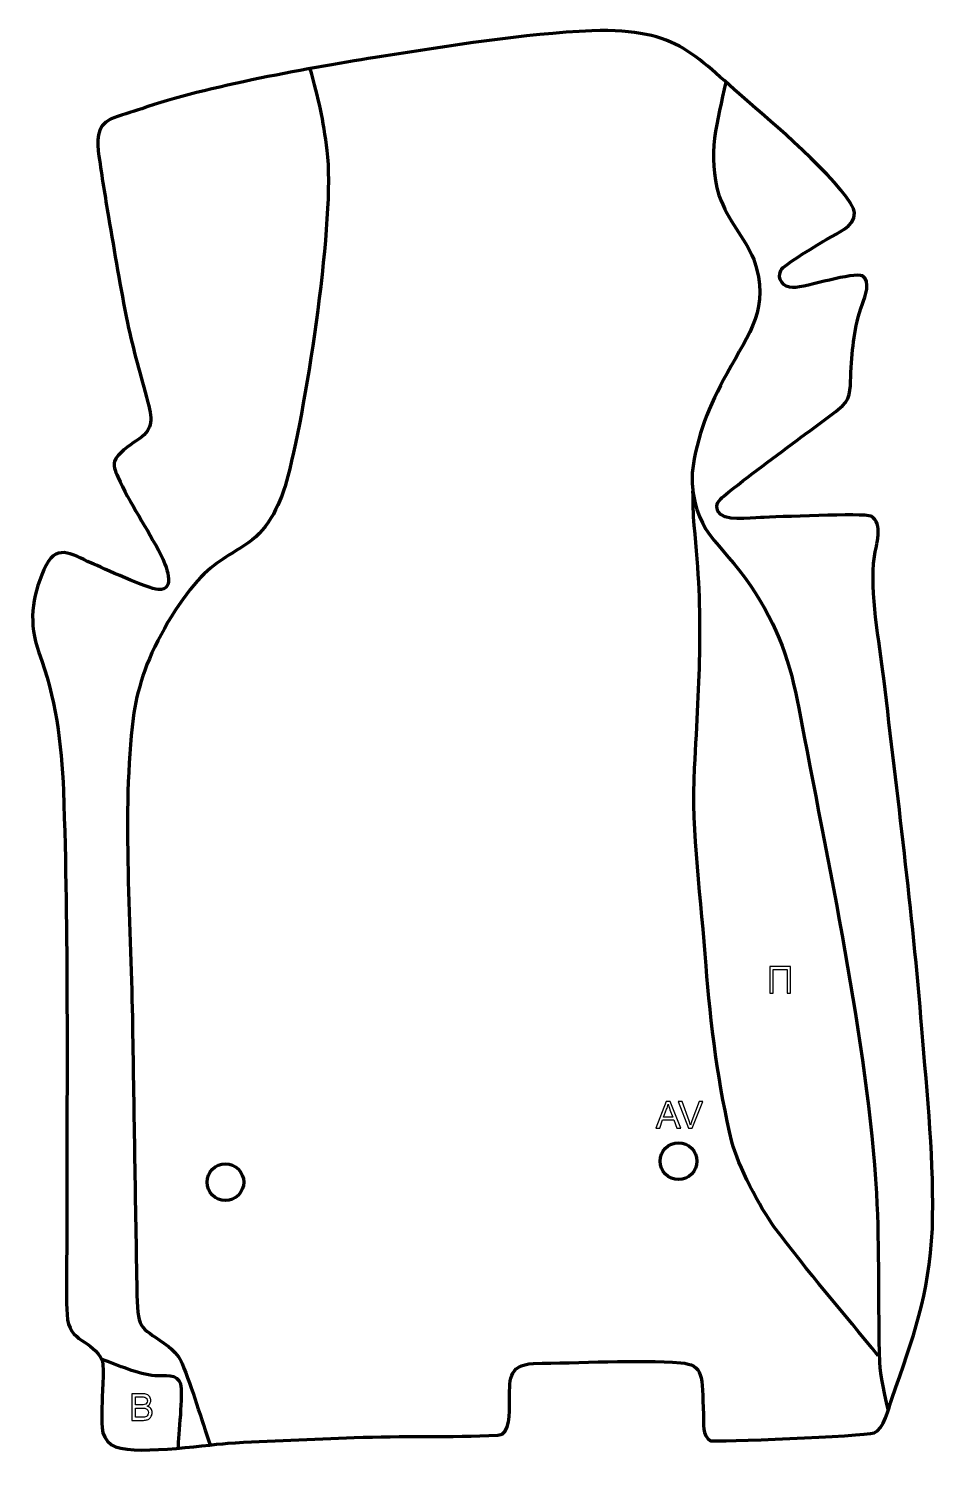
# Model space of a CAD drawing. Header units: millimetres. Extents: x 924 to 1541, y -51 to 921.
import ezdxf

# ---------------------------------------------------------------- set-up
doc = ezdxf.new("R2010")
doc.units = ezdxf.units.MM
doc.header["$MEASUREMENT"] = 0
doc.layers.add('layer 2', color=7, linetype='Continuous')
doc.layers.add('layer 3', color=7, linetype='Continuous')

msp = doc.modelspace()

# ---------------------------------------------------------------- linework, layer by layer
at = {"layer": 'layer 2', "color": 142, "lineweight": 200}
for centre in [(1366.4892, 149.7508), (1057.9849, 135.463)]:
    msp.add_ellipse(centre, major_axis=(0, 12.5), ratio=1, dxfattribs=at)
at = {"layer": 'layer 2', "color": 142, "lineweight": 158}
for points, knots in [([(1115.4982, 893.4529), (1121.2727, 872.9295), (1124.4146, 858.8891), (1127.0859, 837.6286), (1127.0859, 837.6286), (1132.6727, 792.6079), (1113.7522, 666.8701), (1100.5013, 616.0559), (1100.5013, 616.0559), (1095.7523, 597.8442), (1087.9343, 580.5957), (1073.5592, 570.7188), (1073.5592, 570.7188), (1057.6954, 559.8191), (1050.0754, 557.8703), (1036.5339, 541.8762), (1036.5339, 541.8762), (1023.1561, 526.0754), (1008.1356, 499.7959), (1001.8065, 480.0827), (1001.8065, 480.0827), (998.6841, 470.357), (996.5011, 461.1968), (995.0915, 451.0743), (995.0915, 451.0743), (987.4505, 390.0174), (993.8075, 304.6433), (994.7576, 241.5617), (994.7576, 241.5617), (995.6746, 181.0847), (996.6732, 120.6089), (997.7605, 60.1347), (997.7605, 60.1347), (997.7605, 60.1347), (997.7875, 58.6353), (997.7875, 58.6353), (997.7875, 58.6353), (998.2494, 33.071), (1001.3442, 37.2149), (1019.298, 23.5055), (1019.298, 23.5055), (1024.157, 19.7952), (1026.6807, 16.1324), (1028.479, 11.9386), (1028.479, 11.9386), (1035.3819, -4.1605), (1041.5744, -26.2813), (1047.6481, -43.4345)], [0, 0, 0, 0, 0.07692308, 0.07692308, 0.07692308, 0.07692308, 0.15384615, 0.15384615, 0.15384615, 0.15384615, 0.23076923, 0.23076923, 0.23076923, 0.23076923, 0.30769231, 0.30769231, 0.30769231, 0.30769231, 0.38461538, 0.38461538, 0.38461538, 0.38461538, 0.46153846, 0.46153846, 0.46153846, 0.46153846, 0.53846154, 0.53846154, 0.53846154, 0.53846154, 0.61538462, 0.61538462, 0.61538462, 0.61538462, 0.69230769, 0.69230769, 0.69230769, 0.69230769, 0.76923077, 0.76923077, 0.76923077, 0.76923077, 0.84615385, 0.84615385, 0.84615385, 0.84615385, 1, 1, 1, 1]), ([(1398.7937, 884.2734), (1392.7857, 857.8798), (1385.726, 834.4095), (1393.9988, 807.3229), (1393.9988, 807.3229), (1400.423, 789.073), (1410.9633, 779.5428), (1417.7998, 763.504), (1417.7998, 763.504), (1429.0916, 730.3304), (1414.8044, 714.002), (1399.5098, 686.1479), (1399.5098, 686.1479), (1386.8581, 662.984), (1379.1843, 644.7023), (1375.6604, 618.2243), (1375.6604, 618.2243), (1375.3574, 577.627), (1395.0288, 572.0369), (1415.454, 541.7025), (1415.454, 541.7025), (1434.4671, 513.4651), (1442.7437, 488.035), (1448.3469, 458.0942), (1448.3469, 458.0942), (1467.5738, 355.3562), (1495.2326, 229.7401), (1501.1718, 127.899), (1501.1718, 127.899), (1503.3586, 89.469), (1502.0938, 51.1342), (1503.2354, 12.718), (1503.2354, 12.718), (1503.4712, 4.7815), (1507.3109, -11.5987), (1509.1675, -19.9966)], [0, 0, 0, 0, 0.1, 0.1, 0.1, 0.1, 0.2, 0.2, 0.2, 0.2, 0.3, 0.3, 0.3, 0.3, 0.4, 0.4, 0.4, 0.4, 0.5, 0.5, 0.5, 0.5, 0.6, 0.6, 0.6, 0.6, 0.7, 0.7, 0.7, 0.7, 0.8, 0.8, 0.8, 0.8, 1, 1, 1, 1]), ([(1502.4901, 17.3278), (1478.8679, 46.1935), (1453.9394, 75.1103), (1431.6472, 104.9354), (1431.6472, 104.9354), (1422.2328, 117.5311), (1406.6019, 147.5713), (1402.8638, 162.8373), (1402.8638, 162.8373), (1393.9274, 199.3326), (1387.9743, 244.6887), (1385.2864, 282.69), (1385.2864, 282.69), (1382.2515, 326.795), (1375.0904, 373.5556), (1377.3777, 417.2627), (1377.3777, 417.2627), (1380.7417, 480.3015), (1383.8038, 519.3764), (1377.1413, 582.3607), (1377.1413, 582.3607), (1376.2855, 590.451), (1376.5256, 597.8383), (1376.2762, 605.8774)], [0, 0, 0, 0, 0.14285714, 0.14285714, 0.14285714, 0.14285714, 0.28571429, 0.28571429, 0.28571429, 0.28571429, 0.42857143, 0.42857143, 0.42857143, 0.42857143, 0.57142857, 0.57142857, 0.57142857, 0.57142857, 0.71428571, 0.71428571, 0.71428571, 0.71428571, 1, 1, 1, 1]), ([(1025.8659, -45.6512), (1026.1928, -36.7396), (1029.4375, -8.3062), (1027.5898, -2.0585), (1027.5898, -2.0585), (1025.4279, 5.2518), (1016.6647, 3.2492), (1010.0857, 3.7146), (1010.0857, 3.7146), (998.4674, 4.5364), (985.0231, 10.9485), (973.6505, 14.9137)], [0, 0, 0, 0, 0.25, 0.25, 0.25, 0.25, 0.5, 0.5, 0.5, 0.5, 1, 1, 1, 1])]:
    msp.add_open_spline(points, degree=3, knots=knots, dxfattribs=at)
at = {"layer": 'layer 2', "color": 142}
for points, knots in [([(1428.5402, 282.2721), (1428.5402, 282.2721), (1442.815, 282.2721), (1442.815, 282.2721), (1442.815, 282.2721), (1442.815, 282.2721), (1442.815, 264.0857), (1442.815, 264.0857), (1442.815, 264.0857), (1442.815, 264.0857), (1440.402, 264.0857), (1440.402, 264.0857), (1440.402, 264.0857), (1440.402, 264.0857), (1440.402, 280.1385), (1440.402, 280.1385), (1440.402, 280.1385), (1440.402, 280.1385), (1430.9532, 280.1385), (1430.9532, 280.1385), (1430.9532, 280.1385), (1430.9532, 280.1385), (1430.9532, 264.0857), (1430.9532, 264.0857), (1430.9532, 264.0857), (1430.9532, 264.0857), (1428.5402, 264.0857), (1428.5402, 264.0857), (1428.5402, 264.0857), (1428.5402, 264.0857), (1428.5402, 282.2721), (1428.5402, 282.2721)], [0, 0, 0, 0, 0.11111111, 0.11111111, 0.11111111, 0.11111111, 0.22222222, 0.22222222, 0.22222222, 0.22222222, 0.33333333, 0.33333333, 0.33333333, 0.33333333, 0.44444444, 0.44444444, 0.44444444, 0.44444444, 0.55555556, 0.55555556, 0.55555556, 0.55555556, 0.66666667, 0.66666667, 0.66666667, 0.66666667, 0.77777778, 0.77777778, 0.77777778, 0.77777778, 1, 1, 1, 1]), ([(1351.105, 172.275), (1351.105, 172.275), (1358.0815, 190.4614), (1358.0815, 190.4614), (1358.0815, 190.4614), (1358.0815, 190.4614), (1360.7274, 190.4614), (1360.7274, 190.4614), (1360.7274, 190.4614), (1360.7274, 190.4614), (1368.1315, 172.275), (1368.1315, 172.275), (1368.1315, 172.275), (1368.1315, 172.275), (1365.3925, 172.275), (1365.3925, 172.275), (1365.3925, 172.275), (1365.3925, 172.275), (1363.2885, 177.7868), (1363.2885, 177.7868), (1363.2885, 177.7868), (1363.2885, 177.7868), (1355.6304, 177.7868), (1355.6304, 177.7868), (1355.6304, 177.7868), (1355.6304, 177.7868), (1353.6577, 172.275), (1353.6577, 172.275), (1353.6577, 172.275), (1353.6577, 172.275), (1351.105, 172.275), (1351.105, 172.275)], [0, 0, 0, 0, 0.11111111, 0.11111111, 0.11111111, 0.11111111, 0.22222222, 0.22222222, 0.22222222, 0.22222222, 0.33333333, 0.33333333, 0.33333333, 0.33333333, 0.44444444, 0.44444444, 0.44444444, 0.44444444, 0.55555556, 0.55555556, 0.55555556, 0.55555556, 0.66666667, 0.66666667, 0.66666667, 0.66666667, 0.77777778, 0.77777778, 0.77777778, 0.77777778, 1, 1, 1, 1]), ([(1356.3374, 179.7426), (1356.3374, 179.7426), (1362.535, 179.7426), (1362.535, 179.7426), (1362.535, 179.7426), (1362.535, 179.7426), (1360.6385, 184.7845), (1360.6385, 184.7845), (1360.6385, 184.7845), (1360.067, 186.317), (1359.6352, 187.5827), (1359.3346, 188.5818), (1359.3346, 188.5818), (1359.0848, 187.3965), (1358.7504, 186.2323), (1358.3313, 185.0808), (1358.3313, 185.0808), (1358.3313, 185.0808), (1356.3374, 179.7426), (1356.3374, 179.7426)], [0, 0, 0, 0, 0.16666667, 0.16666667, 0.16666667, 0.16666667, 0.33333333, 0.33333333, 0.33333333, 0.33333333, 0.5, 0.5, 0.5, 0.5, 0.66666667, 0.66666667, 0.66666667, 0.66666667, 1, 1, 1, 1]), ([(1373.3385, 172.275), (1373.3385, 172.275), (1366.3112, 190.4614), (1366.3112, 190.4614), (1366.3112, 190.4614), (1366.3112, 190.4614), (1368.9189, 190.4614), (1368.9189, 190.4614), (1368.9189, 190.4614), (1368.9189, 190.4614), (1373.6433, 177.2449), (1373.6433, 177.2449), (1373.6433, 177.2449), (1374.0201, 176.1866), (1374.3418, 175.196), (1374.5958, 174.2689), (1374.5958, 174.2689), (1374.8752, 175.2637), (1375.2012, 176.2543), (1375.5737, 177.2449), (1375.5737, 177.2449), (1375.5737, 177.2449), (1380.4759, 190.4614), (1380.4759, 190.4614), (1380.4759, 190.4614), (1380.4759, 190.4614), (1382.9312, 190.4614), (1382.9312, 190.4614), (1382.9312, 190.4614), (1382.9312, 190.4614), (1375.8404, 172.275), (1375.8404, 172.275), (1375.8404, 172.275), (1375.8404, 172.275), (1373.3385, 172.275), (1373.3385, 172.275)], [0, 0, 0, 0, 0.1, 0.1, 0.1, 0.1, 0.2, 0.2, 0.2, 0.2, 0.3, 0.3, 0.3, 0.3, 0.4, 0.4, 0.4, 0.4, 0.5, 0.5, 0.5, 0.5, 0.6, 0.6, 0.6, 0.6, 0.7, 0.7, 0.7, 0.7, 0.8, 0.8, 0.8, 0.8, 1, 1, 1, 1]), ([(994.3627, -26.6907), (994.3627, -26.6907), (994.3627, -8.5043), (994.3627, -8.5043), (994.3627, -8.5043), (994.3627, -8.5043), (1001.1868, -8.5043), (1001.1868, -8.5043), (1001.1868, -8.5043), (1002.5754, -8.5043), (1003.6887, -8.6863), (1004.5312, -9.0546), (1004.5312, -9.0546), (1005.3694, -9.4229), (1006.0255, -9.9902), (1006.4997, -10.7564), (1006.4997, -10.7564), (1006.978, -11.5184), (1007.2151, -12.3185), (1007.2151, -13.1567), (1007.2151, -13.1567), (1007.2151, -13.9314), (1007.0034, -14.6638), (1006.5843, -15.3496), (1006.5843, -15.3496), (1006.1652, -16.0354), (1005.5302, -16.59), (1004.6793, -17.0133), (1004.6793, -17.0133), (1005.78, -17.335), (1006.6267, -17.8854), (1007.2151, -18.6643), (1007.2151, -18.6643), (1007.8078, -19.439), (1008.1041, -20.3576), (1008.1041, -21.416), (1008.1041, -21.416), (1008.1041, -22.2711), (1007.9221, -23.0627), (1007.5622, -23.7951), (1007.5622, -23.7951), (1007.2024, -24.5275), (1006.7579, -25.0905), (1006.2287, -25.4884), (1006.2287, -25.4884), (1005.6996, -25.8821), (1005.0349, -26.1827), (1004.2391, -26.3859), (1004.2391, -26.3859), (1003.439, -26.5891), (1002.4611, -26.6907), (1001.3011, -26.6907), (1001.3011, -26.6907), (1001.3011, -26.6907), (994.3627, -26.6907), (994.3627, -26.6907)], [0, 0, 0, 0, 0.06666667, 0.06666667, 0.06666667, 0.06666667, 0.13333333, 0.13333333, 0.13333333, 0.13333333, 0.2, 0.2, 0.2, 0.2, 0.26666667, 0.26666667, 0.26666667, 0.26666667, 0.33333333, 0.33333333, 0.33333333, 0.33333333, 0.4, 0.4, 0.4, 0.4, 0.46666667, 0.46666667, 0.46666667, 0.46666667, 0.53333333, 0.53333333, 0.53333333, 0.53333333, 0.6, 0.6, 0.6, 0.6, 0.66666667, 0.66666667, 0.66666667, 0.66666667, 0.73333333, 0.73333333, 0.73333333, 0.73333333, 0.8, 0.8, 0.8, 0.8, 0.86666667, 0.86666667, 0.86666667, 0.86666667, 1, 1, 1, 1]), ([(996.7757, -16.1497), (996.7757, -16.1497), (1000.7085, -16.1497), (1000.7085, -16.1497), (1000.7085, -16.1497), (1001.7753, -16.1497), (1002.5415, -16.0777), (1003.0029, -15.938), (1003.0029, -15.938), (1003.6168, -15.756), (1004.0782, -15.4512), (1004.3872, -15.0279), (1004.3872, -15.0279), (1004.6963, -14.6045), (1004.8529, -14.0754), (1004.8529, -13.4361), (1004.8529, -13.4361), (1004.8529, -12.8308), (1004.709, -12.2974), (1004.4169, -11.8402), (1004.4169, -11.8402), (1004.129, -11.3787), (1003.7141, -11.0612), (1003.1765, -10.8919), (1003.1765, -10.8919), (1002.6389, -10.7226), (1001.716, -10.6379), (1000.4121, -10.6379), (1000.4121, -10.6379), (1000.4121, -10.6379), (996.7757, -10.6379), (996.7757, -10.6379), (996.7757, -10.6379), (996.7757, -10.6379), (996.7757, -16.1497), (996.7757, -16.1497)], [0, 0, 0, 0, 0.1, 0.1, 0.1, 0.1, 0.2, 0.2, 0.2, 0.2, 0.3, 0.3, 0.3, 0.3, 0.4, 0.4, 0.4, 0.4, 0.5, 0.5, 0.5, 0.5, 0.6, 0.6, 0.6, 0.6, 0.7, 0.7, 0.7, 0.7, 0.8, 0.8, 0.8, 0.8, 1, 1, 1, 1]), ([(996.7757, -24.5571), (996.7757, -24.5571), (1001.3054, -24.5571), (1001.3054, -24.5571), (1001.3054, -24.5571), (1002.0843, -24.5571), (1002.6304, -24.5275), (1002.9479, -24.4682), (1002.9479, -24.4682), (1003.4982, -24.3708), (1003.9639, -24.2057), (1004.3364, -23.9729), (1004.3364, -23.9729), (1004.709, -23.7401), (1005.0138, -23.4014), (1005.2551, -22.9569), (1005.2551, -22.9569), (1005.4964, -22.5124), (1005.6149, -22.0002), (1005.6149, -21.4202), (1005.6149, -21.4202), (1005.6149, -20.7386), (1005.4413, -20.1502), (1005.09, -19.6464), (1005.09, -19.6464), (1004.7428, -19.1427), (1004.2602, -18.7913), (1003.6422, -18.5881), (1003.6422, -18.5881), (1003.0283, -18.3849), (1002.1393, -18.2833), (1000.9836, -18.2833), (1000.9836, -18.2833), (1000.9836, -18.2833), (996.7757, -18.2833), (996.7757, -18.2833), (996.7757, -18.2833), (996.7757, -18.2833), (996.7757, -24.5571), (996.7757, -24.5571)], [0, 0, 0, 0, 0.09090909, 0.09090909, 0.09090909, 0.09090909, 0.18181818, 0.18181818, 0.18181818, 0.18181818, 0.27272727, 0.27272727, 0.27272727, 0.27272727, 0.36363636, 0.36363636, 0.36363636, 0.36363636, 0.45454545, 0.45454545, 0.45454545, 0.45454545, 0.54545455, 0.54545455, 0.54545455, 0.54545455, 0.63636364, 0.63636364, 0.63636364, 0.63636364, 0.72727273, 0.72727273, 0.72727273, 0.72727273, 0.81818182, 0.81818182, 0.81818182, 0.81818182, 1, 1, 1, 1])]:
    msp.add_open_spline(points, degree=3, knots=knots, dxfattribs=at)
at = {"layer": 'layer 3', "color": 242, "lineweight": 158}
msp.add_open_spline([(978.4322, 792.482), (976.0631, 806.2766), (973.831, 820.0589), (971.8806, 833.92), (971.8806, 833.92), (970.5544, 843.4784), (969.8171, 854.4906), (979.8037, 859.0903), (979.8037, 859.0903), (985.3368, 861.6388), (994.7987, 863.9576), (1001.0324, 866.1316), (1001.0324, 866.1316), (1044.7716, 881.3863), (1117.2252, 894.2675), (1164.3723, 901.7725), (1164.3723, 901.7725), (1210.52, 908.9931), (1261.0332, 917.0634), (1307.5181, 919.2496), (1307.5181, 919.2496), (1368.0629, 920.7089), (1376.1294, 902.8878), (1418.9304, 866.554), (1418.9304, 866.554), (1430.4114, 856.8675), (1485.3124, 809.0132), (1486.3237, 795.1726), (1486.3237, 795.1726), (1486.1201, 785.5574), (1474.9699, 781.8484), (1467.9894, 777.621), (1467.9894, 777.621), (1462.8114, 774.4792), (1437.7738, 759.8422), (1436.09, 756.1303), (1436.09, 756.1303), (1433.4904, 750.3994), (1437.5558, 744.4453), (1444.3963, 744.3402), (1444.3963, 744.3402), (1454.0238, 744.6783), (1485.3721, 755.2508), (1491.8265, 752.285), (1491.8265, 752.285), (1497.615, 748.602), (1493.4131, 738.368), (1491.6207, 733.3481), (1491.6207, 733.3481), (1485.6573, 716.3673), (1485.1604, 704.4407), (1483.8126, 686.6773), (1483.8126, 686.6773), (1483.347, 678.7102), (1484.5112, 669.6763), (1478.1433, 663.9578), (1478.1433, 663.9578), (1470.4852, 657.0805), (1458.8248, 649.2051), (1450.2284, 642.7263), (1450.2284, 642.7263), (1432.7071, 629.5764), (1414.2623, 616.3411), (1397.3596, 602.5164), (1397.3596, 602.5164), (1394.1111, 599.8594), (1391.2256, 596.9246), (1393.3173, 592.2834), (1393.3173, 592.2834), (1396.6831, 584.8151), (1415.1044, 587.5532), (1422.2347, 587.8267), (1422.2347, 587.8267), (1432.9893, 588.2392), (1492.1796, 591.0523), (1497.5533, 588.7702), (1497.5533, 588.7702), (1506.0924, 583.9373), (1501.0413, 569.014), (1499.7908, 561.3605), (1499.7908, 561.3605), (1496.5264, 536.4238), (1503.2417, 503.7235), (1506.2109, 478.2104), (1506.2109, 478.2104), (1515.5742, 398.5153), (1525.6862, 319.9822), (1532.1439, 239.905), (1532.1439, 239.905), (1535.7385, 195.8728), (1540.703, 147.8597), (1539.2949, 103.8708), (1539.2949, 103.8708), (1536.7522, 57.2077), (1526.6925, 31.0539), (1511.6751, -12.005), (1511.6751, -12.005), (1509.6472, -18.0187), (1506.1296, -33.048), (1499.6647, -35.1358), (1499.6647, -35.1358), (1492.2949, -37.5158), (1390.9998, -41.3688), (1388.3355, -40.5291), (1388.3355, -40.5291), (1382.3411, -37.404), (1383.7608, -28.4497), (1383.4522, -22.7488), (1383.4522, -22.7488), (1382.3789, 3.9696), (1383.7409, 11.1959), (1367.9596, 12.4771), (1367.9596, 12.4771), (1339.0948, 14.8206), (1297.9416, 12.3083), (1267.8299, 12.0929), (1267.8299, 12.0929), (1249.7256, 10.7695), (1251.6725, 0.4436), (1251.3899, -14.5189), (1251.3899, -14.5189), (1251.2757, -20.5688), (1252.1404, -36.3661), (1243.4955, -36.8054), (1243.4955, -36.8054), (1210.9599, -38.2994), (1178.5068, -36.9854), (1145.7566, -38.4193), (1145.7566, -38.4193), (1117.3016, -39.6587), (1087.9422, -40.2747), (1059.6288, -42.2321), (1059.6288, -42.2321), (1043.0036, -43.4976), (993.0597, -51.2256), (980.4338, -43.3935), (980.4338, -43.3935), (971.8544, -37.1674), (974.0561, -27.3411), (973.9324, -17.7597), (973.9324, -17.7597), (973.9389, -10.5444), (975.7731, 8.2182), (974.2196, 13.6786), (974.2196, 13.6786), (967.667, 28.995), (951.275, 25.3795), (950.169, 45.3048), (950.169, 45.3048), (949.2345, 65.4654), (950.1509, 86.7716), (950.1123, 107.118), (950.1123, 107.118), (949.8995, 205.144), (951.1941, 303.8976), (947.7368, 401.8269), (947.7368, 401.8269), (946.4107, 433.7305), (942.3489, 465.9916), (931.0011, 496.0059), (931.0011, 496.0059), (923.9826, 515.9951), (926.0762, 533.1247), (934.4188, 552.3433), (934.4188, 552.3433), (942.4138, 570.7612), (952.1816, 563.4399), (966.9278, 556.7957), (966.9278, 556.7957), (973.9137, 553.6611), (1005.6025, 539.2842), (1012.1978, 538.8237), (1012.1978, 538.8237), (1025.2517, 537.912), (1017.015, 556.6026), (1014.0905, 562.3724), (1014.0905, 562.3724), (1005.0384, 580.0792), (992.6054, 597.8324), (984.741, 615.5388), (984.741, 615.5388), (982.9296, 619.6168), (981.5642, 623.8252), (982.405, 626.0459), (982.405, 626.0459), (984.3989, 631.3116), (992.6888, 637.0712), (997.324, 640.0945), (997.324, 640.0945), (1008.7881, 647.5719), (1008.619, 653.1057), (1005.1435, 666.2795), (1005.1435, 666.2795), (1000.2574, 684.7998), (995.28, 701.3235), (991.3831, 720.2926), (991.3831, 720.2926), (986.4638, 744.2382), (982.5531, 768.3895), (978.4322, 792.482)], degree=3, knots=[0, 0, 0, 0, 0.01960784, 0.01960784, 0.01960784, 0.01960784, 0.03921569, 0.03921569, 0.03921569, 0.03921569, 0.05882353, 0.05882353, 0.05882353, 0.05882353, 0.07843137, 0.07843137, 0.07843137, 0.07843137, 0.09803922, 0.09803922, 0.09803922, 0.09803922, 0.11764706, 0.11764706, 0.11764706, 0.11764706, 0.1372549, 0.1372549, 0.1372549, 0.1372549, 0.15686275, 0.15686275, 0.15686275, 0.15686275, 0.17647059, 0.17647059, 0.17647059, 0.17647059, 0.19607843, 0.19607843, 0.19607843, 0.19607843, 0.21568627, 0.21568627, 0.21568627, 0.21568627, 0.23529412, 0.23529412, 0.23529412, 0.23529412, 0.25490196, 0.25490196, 0.25490196, 0.25490196, 0.2745098, 0.2745098, 0.2745098, 0.2745098, 0.29411765, 0.29411765, 0.29411765, 0.29411765, 0.31372549, 0.31372549, 0.31372549, 0.31372549, 0.33333333, 0.33333333, 0.33333333, 0.33333333, 0.35294118, 0.35294118, 0.35294118, 0.35294118, 0.37254902, 0.37254902, 0.37254902, 0.37254902, 0.39215686, 0.39215686, 0.39215686, 0.39215686, 0.41176471, 0.41176471, 0.41176471, 0.41176471, 0.43137255, 0.43137255, 0.43137255, 0.43137255, 0.45098039, 0.45098039, 0.45098039, 0.45098039, 0.47058824, 0.47058824, 0.47058824, 0.47058824, 0.49019608, 0.49019608, 0.49019608, 0.49019608, 0.50980392, 0.50980392, 0.50980392, 0.50980392, 0.52941176, 0.52941176, 0.52941176, 0.52941176, 0.54901961, 0.54901961, 0.54901961, 0.54901961, 0.56862745, 0.56862745, 0.56862745, 0.56862745, 0.58823529, 0.58823529, 0.58823529, 0.58823529, 0.60784314, 0.60784314, 0.60784314, 0.60784314, 0.62745098, 0.62745098, 0.62745098, 0.62745098, 0.64705882, 0.64705882, 0.64705882, 0.64705882, 0.66666667, 0.66666667, 0.66666667, 0.66666667, 0.68627451, 0.68627451, 0.68627451, 0.68627451, 0.70588235, 0.70588235, 0.70588235, 0.70588235, 0.7254902, 0.7254902, 0.7254902, 0.7254902, 0.74509804, 0.74509804, 0.74509804, 0.74509804, 0.76470588, 0.76470588, 0.76470588, 0.76470588, 0.78431373, 0.78431373, 0.78431373, 0.78431373, 0.80392157, 0.80392157, 0.80392157, 0.80392157, 0.82352941, 0.82352941, 0.82352941, 0.82352941, 0.84313725, 0.84313725, 0.84313725, 0.84313725, 0.8627451, 0.8627451, 0.8627451, 0.8627451, 0.88235294, 0.88235294, 0.88235294, 0.88235294, 0.90196078, 0.90196078, 0.90196078, 0.90196078, 0.92156863, 0.92156863, 0.92156863, 0.92156863, 0.94117647, 0.94117647, 0.94117647, 0.94117647, 0.96078431, 0.96078431, 0.96078431, 0.96078431, 1, 1, 1, 1], dxfattribs=at)

doc.saveas('drawing.dxf')
